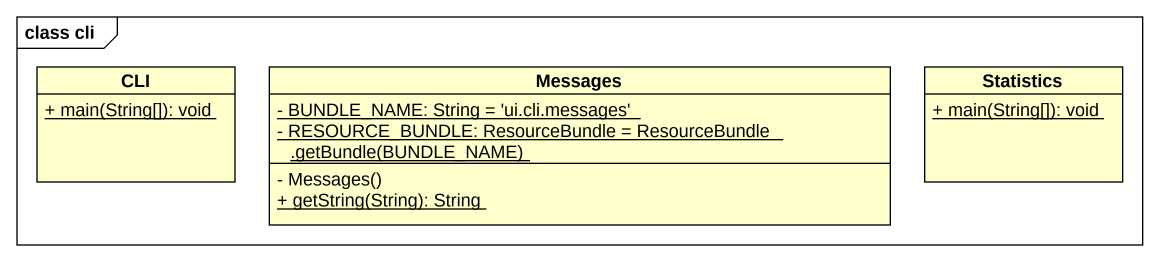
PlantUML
@startuml
mainframe class cli
hide circle
hide empty members
skinparam classAttributeIconSize 0
class CLI {
  {static} + main(String[]): void
}
class Messages {
  {static} - BUNDLE_NAME: String = 'ui.cli.messages'
  {static} {field} - RESOURCE_BUNDLE: ResourceBundle = ResourceBundle .getBundle(BUNDLE_NAME)
  - Messages()
  {static} + getString(String): String
}
class Statistics {
  {static} + main(String[]): void
}
@enduml
